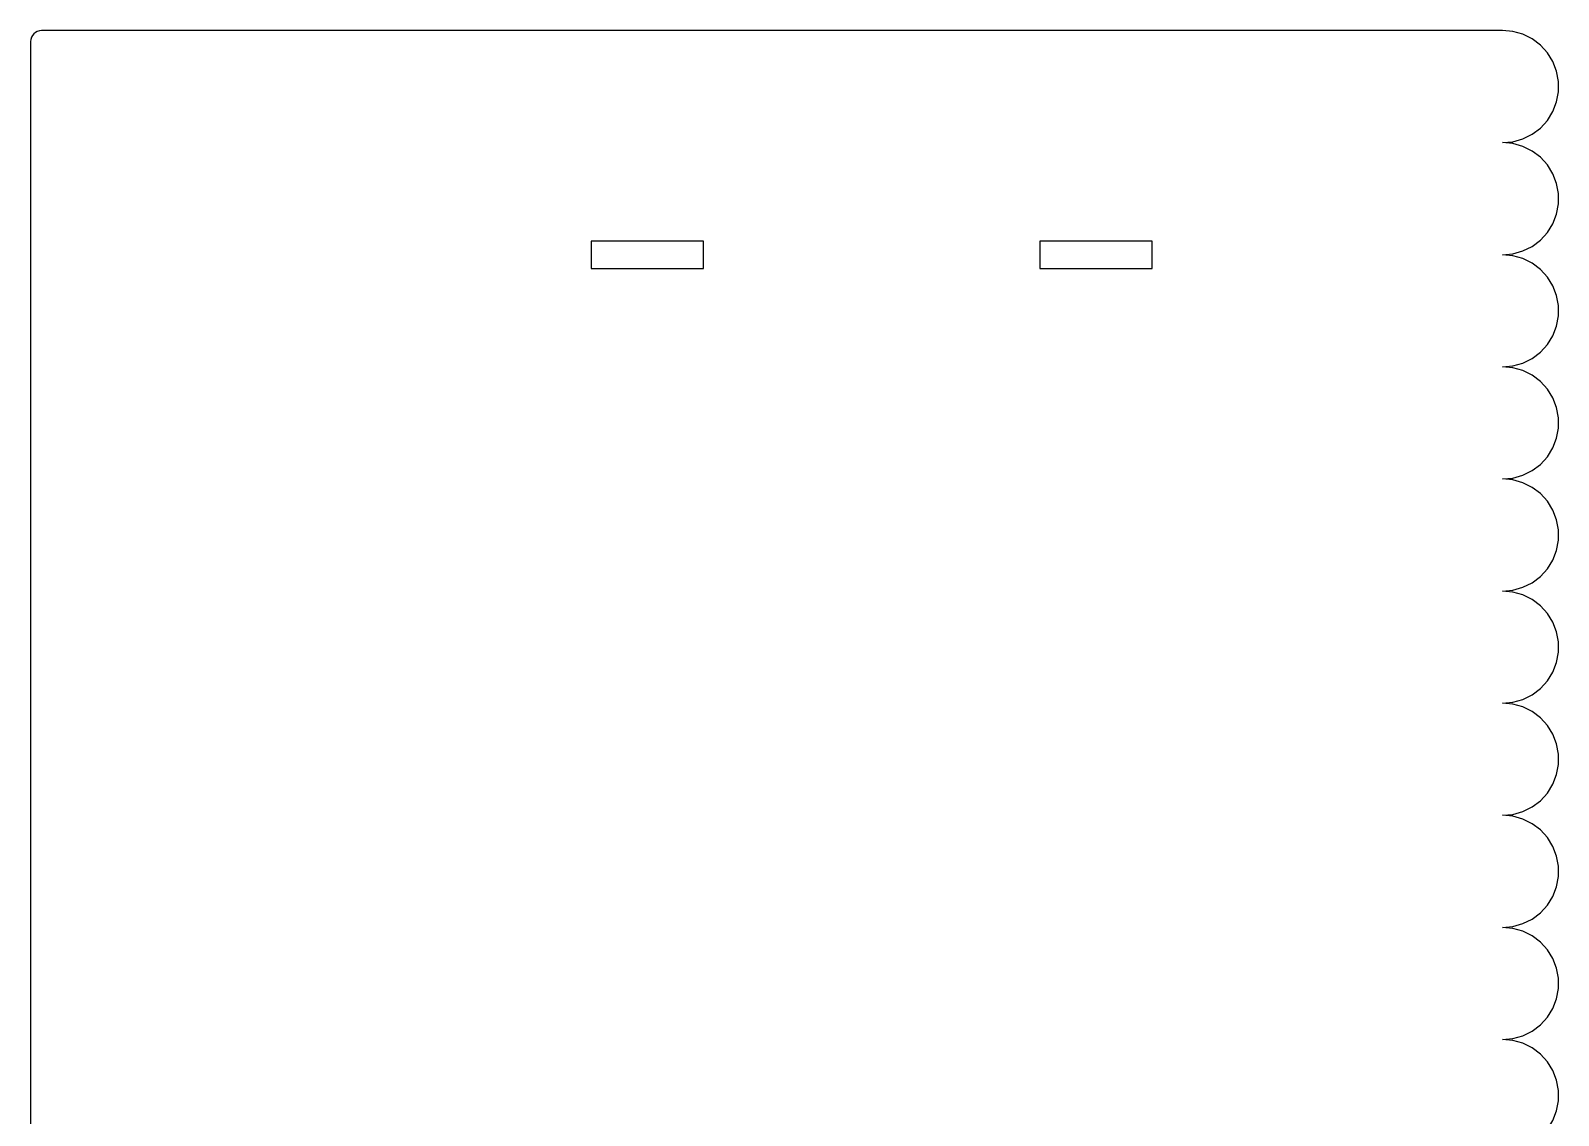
# Model space of a CAD drawing. Header units: millimetres. Extents: x -3928 to -434, y -548 to 1409.
# Drawn here: x -3642.4 to -3363.1, y 634 to 832.4 of the extents above; entities that cross this region are included whole.
import ezdxf

# ---------------------------------------------------------------- set-up
doc = ezdxf.new("R2010")
doc.units = ezdxf.units.MM
doc.header["$MEASUREMENT"] = 0
doc.layers.add('layer 1', color=7, linetype='Continuous')

msp = doc.modelspace()

# ---------------------------------------------------------------- linework, layer by layer
at = {"layer": 'layer 1', "color": 1, "lineweight": 25}
for points, knots in [([(-3640.3644, 832.3922), (-3640.3644, 832.3922), (-3640.7546, 832.3538), (-3640.7546, 832.3538), (-3640.7546, 832.3538), (-3640.7546, 832.3538), (-3641.1299, 832.2398), (-3641.1299, 832.2398), (-3641.1299, 832.2398), (-3641.1299, 832.2398), (-3641.4757, 832.055), (-3641.4757, 832.055), (-3641.4757, 832.055), (-3641.4757, 832.055), (-3641.7787, 831.8062), (-3641.7787, 831.8062), (-3641.7787, 831.8062), (-3641.7787, 831.8062), (-3642.0274, 831.5032), (-3642.0274, 831.5032), (-3642.0274, 831.5032), (-3642.0274, 831.5032), (-3642.2123, 831.1575), (-3642.2123, 831.1575), (-3642.2123, 831.1575), (-3642.2123, 831.1575), (-3642.3258, 830.7821), (-3642.3258, 830.7821), (-3642.3258, 830.7821), (-3642.3258, 830.7821), (-3642.3643, 830.392), (-3642.3643, 830.392)], [0, 0, 0, 0, 0.11111111, 0.11111111, 0.11111111, 0.11111111, 0.22222222, 0.22222222, 0.22222222, 0.22222222, 0.33333333, 0.33333333, 0.33333333, 0.33333333, 0.44444444, 0.44444444, 0.44444444, 0.44444444, 0.55555556, 0.55555556, 0.55555556, 0.55555556, 0.66666667, 0.66666667, 0.66666667, 0.66666667, 0.77777778, 0.77777778, 0.77777778, 0.77777778, 1, 1, 1, 1]), ([(-3373.2746, 811.8919), (-3373.2746, 811.8919), (-3371.3911, 812.0666), (-3371.3911, 812.0666), (-3371.3911, 812.0666), (-3371.3911, 812.0666), (-3369.5718, 812.5841), (-3369.5718, 812.5841), (-3369.5718, 812.5841), (-3369.5718, 812.5841), (-3367.8785, 813.4272), (-3367.8785, 813.4272), (-3367.8785, 813.4272), (-3367.8785, 813.4272), (-3366.369, 814.5674), (-3366.369, 814.5674), (-3366.369, 814.5674), (-3366.369, 814.5674), (-3365.0947, 815.9651), (-3365.0947, 815.9651), (-3365.0947, 815.9651), (-3365.0947, 815.9651), (-3364.0992, 817.5734), (-3364.0992, 817.5734), (-3364.0992, 817.5734), (-3364.0992, 817.5734), (-3363.4159, 819.337), (-3363.4159, 819.337), (-3363.4159, 819.337), (-3363.4159, 819.337), (-3363.0684, 821.1965), (-3363.0684, 821.1965), (-3363.0684, 821.1965), (-3363.0684, 821.1965), (-3363.0684, 823.0877), (-3363.0684, 823.0877), (-3363.0684, 823.0877), (-3363.0684, 823.0877), (-3363.4159, 824.9472), (-3363.4159, 824.9472), (-3363.4159, 824.9472), (-3363.4159, 824.9472), (-3364.0992, 826.7107), (-3364.0992, 826.7107), (-3364.0992, 826.7107), (-3364.0992, 826.7107), (-3365.0947, 828.319), (-3365.0947, 828.319), (-3365.0947, 828.319), (-3365.0947, 828.319), (-3366.369, 829.7167), (-3366.369, 829.7167), (-3366.369, 829.7167), (-3366.369, 829.7167), (-3367.8785, 830.8569), (-3367.8785, 830.8569), (-3367.8785, 830.8569), (-3367.8785, 830.8569), (-3369.5718, 831.7001), (-3369.5718, 831.7001), (-3369.5718, 831.7001), (-3369.5718, 831.7001), (-3371.3911, 832.2176), (-3371.3911, 832.2176), (-3371.3911, 832.2176), (-3371.3911, 832.2176), (-3373.2746, 832.3922), (-3373.2746, 832.3922)], [0, 0, 0, 0, 0.05555556, 0.05555556, 0.05555556, 0.05555556, 0.11111111, 0.11111111, 0.11111111, 0.11111111, 0.16666667, 0.16666667, 0.16666667, 0.16666667, 0.22222222, 0.22222222, 0.22222222, 0.22222222, 0.27777778, 0.27777778, 0.27777778, 0.27777778, 0.33333333, 0.33333333, 0.33333333, 0.33333333, 0.38888889, 0.38888889, 0.38888889, 0.38888889, 0.44444444, 0.44444444, 0.44444444, 0.44444444, 0.5, 0.5, 0.5, 0.5, 0.55555556, 0.55555556, 0.55555556, 0.55555556, 0.61111111, 0.61111111, 0.61111111, 0.61111111, 0.66666667, 0.66666667, 0.66666667, 0.66666667, 0.72222222, 0.72222222, 0.72222222, 0.72222222, 0.77777778, 0.77777778, 0.77777778, 0.77777778, 0.83333333, 0.83333333, 0.83333333, 0.83333333, 0.88888889, 0.88888889, 0.88888889, 0.88888889, 1, 1, 1, 1]), ([(-3373.2746, 791.392), (-3373.2746, 791.392), (-3371.3911, 791.5666), (-3371.3911, 791.5666), (-3371.3911, 791.5666), (-3371.3911, 791.5666), (-3369.5718, 792.0842), (-3369.5718, 792.0842), (-3369.5718, 792.0842), (-3369.5718, 792.0842), (-3367.8785, 792.9273), (-3367.8785, 792.9273), (-3367.8785, 792.9273), (-3367.8785, 792.9273), (-3366.369, 794.0671), (-3366.369, 794.0671), (-3366.369, 794.0671), (-3366.369, 794.0671), (-3365.0947, 795.4652), (-3365.0947, 795.4652), (-3365.0947, 795.4652), (-3365.0947, 795.4652), (-3364.0992, 797.0732), (-3364.0992, 797.0732), (-3364.0992, 797.0732), (-3364.0992, 797.0732), (-3363.4159, 798.837), (-3363.4159, 798.837), (-3363.4159, 798.837), (-3363.4159, 798.837), (-3363.0684, 800.6962), (-3363.0684, 800.6962), (-3363.0684, 800.6962), (-3363.0684, 800.6962), (-3363.0684, 802.5878), (-3363.0684, 802.5878), (-3363.0684, 802.5878), (-3363.0684, 802.5878), (-3363.4159, 804.4473), (-3363.4159, 804.4473), (-3363.4159, 804.4473), (-3363.4159, 804.4473), (-3364.0992, 806.2108), (-3364.0992, 806.2108), (-3364.0992, 806.2108), (-3364.0992, 806.2108), (-3365.0947, 807.8191), (-3365.0947, 807.8191), (-3365.0947, 807.8191), (-3365.0947, 807.8191), (-3366.369, 809.2168), (-3366.369, 809.2168), (-3366.369, 809.2168), (-3366.369, 809.2168), (-3367.8785, 810.3567), (-3367.8785, 810.3567), (-3367.8785, 810.3567), (-3367.8785, 810.3567), (-3369.5718, 811.1998), (-3369.5718, 811.1998), (-3369.5718, 811.1998), (-3369.5718, 811.1998), (-3371.3911, 811.7177), (-3371.3911, 811.7177), (-3371.3911, 811.7177), (-3371.3911, 811.7177), (-3373.2746, 811.8919), (-3373.2746, 811.8919)], [0, 0, 0, 0, 0.05555556, 0.05555556, 0.05555556, 0.05555556, 0.11111111, 0.11111111, 0.11111111, 0.11111111, 0.16666667, 0.16666667, 0.16666667, 0.16666667, 0.22222222, 0.22222222, 0.22222222, 0.22222222, 0.27777778, 0.27777778, 0.27777778, 0.27777778, 0.33333333, 0.33333333, 0.33333333, 0.33333333, 0.38888889, 0.38888889, 0.38888889, 0.38888889, 0.44444444, 0.44444444, 0.44444444, 0.44444444, 0.5, 0.5, 0.5, 0.5, 0.55555556, 0.55555556, 0.55555556, 0.55555556, 0.61111111, 0.61111111, 0.61111111, 0.61111111, 0.66666667, 0.66666667, 0.66666667, 0.66666667, 0.72222222, 0.72222222, 0.72222222, 0.72222222, 0.77777778, 0.77777778, 0.77777778, 0.77777778, 0.83333333, 0.83333333, 0.83333333, 0.83333333, 0.88888889, 0.88888889, 0.88888889, 0.88888889, 1, 1, 1, 1]), ([(-3373.2746, 770.8921), (-3373.2746, 770.8921), (-3371.3911, 771.0667), (-3371.3911, 771.0667), (-3371.3911, 771.0667), (-3371.3911, 771.0667), (-3369.5718, 771.5843), (-3369.5718, 771.5843), (-3369.5718, 771.5843), (-3369.5718, 771.5843), (-3367.8785, 772.4274), (-3367.8785, 772.4274), (-3367.8785, 772.4274), (-3367.8785, 772.4274), (-3366.369, 773.5672), (-3366.369, 773.5672), (-3366.369, 773.5672), (-3366.369, 773.5672), (-3365.0947, 774.9649), (-3365.0947, 774.9649), (-3365.0947, 774.9649), (-3365.0947, 774.9649), (-3364.0992, 776.5732), (-3364.0992, 776.5732), (-3364.0992, 776.5732), (-3364.0992, 776.5732), (-3363.4159, 778.3371), (-3363.4159, 778.3371), (-3363.4159, 778.3371), (-3363.4159, 778.3371), (-3363.0684, 780.1963), (-3363.0684, 780.1963), (-3363.0684, 780.1963), (-3363.0684, 780.1963), (-3363.0684, 782.0879), (-3363.0684, 782.0879), (-3363.0684, 782.0879), (-3363.0684, 782.0879), (-3363.4159, 783.947), (-3363.4159, 783.947), (-3363.4159, 783.947), (-3363.4159, 783.947), (-3364.0992, 785.7109), (-3364.0992, 785.7109), (-3364.0992, 785.7109), (-3364.0992, 785.7109), (-3365.0947, 787.3192), (-3365.0947, 787.3192), (-3365.0947, 787.3192), (-3365.0947, 787.3192), (-3366.369, 788.7169), (-3366.369, 788.7169), (-3366.369, 788.7169), (-3366.369, 788.7169), (-3367.8785, 789.8567), (-3367.8785, 789.8567), (-3367.8785, 789.8567), (-3367.8785, 789.8567), (-3369.5718, 790.6999), (-3369.5718, 790.6999), (-3369.5718, 790.6999), (-3369.5718, 790.6999), (-3371.3911, 791.2174), (-3371.3911, 791.2174), (-3371.3911, 791.2174), (-3371.3911, 791.2174), (-3373.2746, 791.392), (-3373.2746, 791.392)], [0, 0, 0, 0, 0.05555556, 0.05555556, 0.05555556, 0.05555556, 0.11111111, 0.11111111, 0.11111111, 0.11111111, 0.16666667, 0.16666667, 0.16666667, 0.16666667, 0.22222222, 0.22222222, 0.22222222, 0.22222222, 0.27777778, 0.27777778, 0.27777778, 0.27777778, 0.33333333, 0.33333333, 0.33333333, 0.33333333, 0.38888889, 0.38888889, 0.38888889, 0.38888889, 0.44444444, 0.44444444, 0.44444444, 0.44444444, 0.5, 0.5, 0.5, 0.5, 0.55555556, 0.55555556, 0.55555556, 0.55555556, 0.61111111, 0.61111111, 0.61111111, 0.61111111, 0.66666667, 0.66666667, 0.66666667, 0.66666667, 0.72222222, 0.72222222, 0.72222222, 0.72222222, 0.77777778, 0.77777778, 0.77777778, 0.77777778, 0.83333333, 0.83333333, 0.83333333, 0.83333333, 0.88888889, 0.88888889, 0.88888889, 0.88888889, 1, 1, 1, 1]), ([(-3373.2746, 750.3922), (-3373.2746, 750.3922), (-3371.3911, 750.5665), (-3371.3911, 750.5665), (-3371.3911, 750.5665), (-3371.3911, 750.5665), (-3369.5718, 751.0843), (-3369.5718, 751.0843), (-3369.5718, 751.0843), (-3369.5718, 751.0843), (-3367.8785, 751.9275), (-3367.8785, 751.9275), (-3367.8785, 751.9275), (-3367.8785, 751.9275), (-3366.369, 753.0673), (-3366.369, 753.0673), (-3366.369, 753.0673), (-3366.369, 753.0673), (-3365.0947, 754.465), (-3365.0947, 754.465), (-3365.0947, 754.465), (-3365.0947, 754.465), (-3364.0992, 756.0733), (-3364.0992, 756.0733), (-3364.0992, 756.0733), (-3364.0992, 756.0733), (-3363.4159, 757.8369), (-3363.4159, 757.8369), (-3363.4159, 757.8369), (-3363.4159, 757.8369), (-3363.0684, 759.6964), (-3363.0684, 759.6964), (-3363.0684, 759.6964), (-3363.0684, 759.6964), (-3363.0684, 761.5879), (-3363.0684, 761.5879), (-3363.0684, 761.5879), (-3363.0684, 761.5879), (-3363.4159, 763.4471), (-3363.4159, 763.4471), (-3363.4159, 763.4471), (-3363.4159, 763.4471), (-3364.0992, 765.211), (-3364.0992, 765.211), (-3364.0992, 765.211), (-3364.0992, 765.211), (-3365.0947, 766.8189), (-3365.0947, 766.8189), (-3365.0947, 766.8189), (-3365.0947, 766.8189), (-3366.369, 768.217), (-3366.369, 768.217), (-3366.369, 768.217), (-3366.369, 768.217), (-3367.8785, 769.3568), (-3367.8785, 769.3568), (-3367.8785, 769.3568), (-3367.8785, 769.3568), (-3369.5718, 770.2), (-3369.5718, 770.2), (-3369.5718, 770.2), (-3369.5718, 770.2), (-3371.3911, 770.7175), (-3371.3911, 770.7175), (-3371.3911, 770.7175), (-3371.3911, 770.7175), (-3373.2746, 770.8921), (-3373.2746, 770.8921)], [0, 0, 0, 0, 0.05555556, 0.05555556, 0.05555556, 0.05555556, 0.11111111, 0.11111111, 0.11111111, 0.11111111, 0.16666667, 0.16666667, 0.16666667, 0.16666667, 0.22222222, 0.22222222, 0.22222222, 0.22222222, 0.27777778, 0.27777778, 0.27777778, 0.27777778, 0.33333333, 0.33333333, 0.33333333, 0.33333333, 0.38888889, 0.38888889, 0.38888889, 0.38888889, 0.44444444, 0.44444444, 0.44444444, 0.44444444, 0.5, 0.5, 0.5, 0.5, 0.55555556, 0.55555556, 0.55555556, 0.55555556, 0.61111111, 0.61111111, 0.61111111, 0.61111111, 0.66666667, 0.66666667, 0.66666667, 0.66666667, 0.72222222, 0.72222222, 0.72222222, 0.72222222, 0.77777778, 0.77777778, 0.77777778, 0.77777778, 0.83333333, 0.83333333, 0.83333333, 0.83333333, 0.88888889, 0.88888889, 0.88888889, 0.88888889, 1, 1, 1, 1]), ([(-3373.2746, 729.8919), (-3373.2746, 729.8919), (-3371.3911, 730.0665), (-3371.3911, 730.0665), (-3371.3911, 730.0665), (-3371.3911, 730.0665), (-3369.5718, 730.5841), (-3369.5718, 730.5841), (-3369.5718, 730.5841), (-3369.5718, 730.5841), (-3367.8785, 731.4272), (-3367.8785, 731.4272), (-3367.8785, 731.4272), (-3367.8785, 731.4272), (-3366.369, 732.5674), (-3366.369, 732.5674), (-3366.369, 732.5674), (-3366.369, 732.5674), (-3365.0947, 733.9651), (-3365.0947, 733.9651), (-3365.0947, 733.9651), (-3365.0947, 733.9651), (-3364.0992, 735.5734), (-3364.0992, 735.5734), (-3364.0992, 735.5734), (-3364.0992, 735.5734), (-3363.4159, 737.3369), (-3363.4159, 737.3369), (-3363.4159, 737.3369), (-3363.4159, 737.3369), (-3363.0684, 739.1964), (-3363.0684, 739.1964), (-3363.0684, 739.1964), (-3363.0684, 739.1964), (-3363.0684, 741.0877), (-3363.0684, 741.0877), (-3363.0684, 741.0877), (-3363.0684, 741.0877), (-3363.4159, 742.9472), (-3363.4159, 742.9472), (-3363.4159, 742.9472), (-3363.4159, 742.9472), (-3364.0992, 744.7111), (-3364.0992, 744.7111), (-3364.0992, 744.7111), (-3364.0992, 744.7111), (-3365.0947, 746.319), (-3365.0947, 746.319), (-3365.0947, 746.319), (-3365.0947, 746.319), (-3366.369, 747.7171), (-3366.369, 747.7171), (-3366.369, 747.7171), (-3366.369, 747.7171), (-3367.8785, 748.8569), (-3367.8785, 748.8569), (-3367.8785, 748.8569), (-3367.8785, 748.8569), (-3369.5718, 749.7), (-3369.5718, 749.7), (-3369.5718, 749.7), (-3369.5718, 749.7), (-3371.3911, 750.2176), (-3371.3911, 750.2176), (-3371.3911, 750.2176), (-3371.3911, 750.2176), (-3373.2746, 750.3922), (-3373.2746, 750.3922)], [0, 0, 0, 0, 0.05555556, 0.05555556, 0.05555556, 0.05555556, 0.11111111, 0.11111111, 0.11111111, 0.11111111, 0.16666667, 0.16666667, 0.16666667, 0.16666667, 0.22222222, 0.22222222, 0.22222222, 0.22222222, 0.27777778, 0.27777778, 0.27777778, 0.27777778, 0.33333333, 0.33333333, 0.33333333, 0.33333333, 0.38888889, 0.38888889, 0.38888889, 0.38888889, 0.44444444, 0.44444444, 0.44444444, 0.44444444, 0.5, 0.5, 0.5, 0.5, 0.55555556, 0.55555556, 0.55555556, 0.55555556, 0.61111111, 0.61111111, 0.61111111, 0.61111111, 0.66666667, 0.66666667, 0.66666667, 0.66666667, 0.72222222, 0.72222222, 0.72222222, 0.72222222, 0.77777778, 0.77777778, 0.77777778, 0.77777778, 0.83333333, 0.83333333, 0.83333333, 0.83333333, 0.88888889, 0.88888889, 0.88888889, 0.88888889, 1, 1, 1, 1]), ([(-3373.2746, 709.392), (-3373.2746, 709.392), (-3371.3911, 709.5666), (-3371.3911, 709.5666), (-3371.3911, 709.5666), (-3371.3911, 709.5666), (-3369.5718, 710.0842), (-3369.5718, 710.0842), (-3369.5718, 710.0842), (-3369.5718, 710.0842), (-3367.8785, 710.9273), (-3367.8785, 710.9273), (-3367.8785, 710.9273), (-3367.8785, 710.9273), (-3366.369, 712.0671), (-3366.369, 712.0671), (-3366.369, 712.0671), (-3366.369, 712.0671), (-3365.0947, 713.4652), (-3365.0947, 713.4652), (-3365.0947, 713.4652), (-3365.0947, 713.4652), (-3364.0992, 715.0731), (-3364.0992, 715.0731), (-3364.0992, 715.0731), (-3364.0992, 715.0731), (-3363.4159, 716.837), (-3363.4159, 716.837), (-3363.4159, 716.837), (-3363.4159, 716.837), (-3363.0684, 718.6962), (-3363.0684, 718.6962), (-3363.0684, 718.6962), (-3363.0684, 718.6962), (-3363.0684, 720.5878), (-3363.0684, 720.5878), (-3363.0684, 720.5878), (-3363.0684, 720.5878), (-3363.4159, 722.4473), (-3363.4159, 722.4473), (-3363.4159, 722.4473), (-3363.4159, 722.4473), (-3364.0992, 724.2108), (-3364.0992, 724.2108), (-3364.0992, 724.2108), (-3364.0992, 724.2108), (-3365.0947, 725.8191), (-3365.0947, 725.8191), (-3365.0947, 725.8191), (-3365.0947, 725.8191), (-3366.369, 727.2168), (-3366.369, 727.2168), (-3366.369, 727.2168), (-3366.369, 727.2168), (-3367.8785, 728.3566), (-3367.8785, 728.3566), (-3367.8785, 728.3566), (-3367.8785, 728.3566), (-3369.5718, 729.1998), (-3369.5718, 729.1998), (-3369.5718, 729.1998), (-3369.5718, 729.1998), (-3371.3911, 729.7176), (-3371.3911, 729.7176), (-3371.3911, 729.7176), (-3371.3911, 729.7176), (-3373.2746, 729.8919), (-3373.2746, 729.8919)], [0, 0, 0, 0, 0.05555556, 0.05555556, 0.05555556, 0.05555556, 0.11111111, 0.11111111, 0.11111111, 0.11111111, 0.16666667, 0.16666667, 0.16666667, 0.16666667, 0.22222222, 0.22222222, 0.22222222, 0.22222222, 0.27777778, 0.27777778, 0.27777778, 0.27777778, 0.33333333, 0.33333333, 0.33333333, 0.33333333, 0.38888889, 0.38888889, 0.38888889, 0.38888889, 0.44444444, 0.44444444, 0.44444444, 0.44444444, 0.5, 0.5, 0.5, 0.5, 0.55555556, 0.55555556, 0.55555556, 0.55555556, 0.61111111, 0.61111111, 0.61111111, 0.61111111, 0.66666667, 0.66666667, 0.66666667, 0.66666667, 0.72222222, 0.72222222, 0.72222222, 0.72222222, 0.77777778, 0.77777778, 0.77777778, 0.77777778, 0.83333333, 0.83333333, 0.83333333, 0.83333333, 0.88888889, 0.88888889, 0.88888889, 0.88888889, 1, 1, 1, 1]), ([(-3373.2746, 688.8921), (-3373.2746, 688.8921), (-3371.3911, 689.0667), (-3371.3911, 689.0667), (-3371.3911, 689.0667), (-3371.3911, 689.0667), (-3369.5718, 689.5842), (-3369.5718, 689.5842), (-3369.5718, 689.5842), (-3369.5718, 689.5842), (-3367.8785, 690.4274), (-3367.8785, 690.4274), (-3367.8785, 690.4274), (-3367.8785, 690.4274), (-3366.369, 691.5672), (-3366.369, 691.5672), (-3366.369, 691.5672), (-3366.369, 691.5672), (-3365.0947, 692.9649), (-3365.0947, 692.9649), (-3365.0947, 692.9649), (-3365.0947, 692.9649), (-3364.0992, 694.5732), (-3364.0992, 694.5732), (-3364.0992, 694.5732), (-3364.0992, 694.5732), (-3363.4159, 696.3371), (-3363.4159, 696.3371), (-3363.4159, 696.3371), (-3363.4159, 696.3371), (-3363.0684, 698.1962), (-3363.0684, 698.1962), (-3363.0684, 698.1962), (-3363.0684, 698.1962), (-3363.0684, 700.0878), (-3363.0684, 700.0878), (-3363.0684, 700.0878), (-3363.0684, 700.0878), (-3363.4159, 701.947), (-3363.4159, 701.947), (-3363.4159, 701.947), (-3363.4159, 701.947), (-3364.0992, 703.7109), (-3364.0992, 703.7109), (-3364.0992, 703.7109), (-3364.0992, 703.7109), (-3365.0947, 705.3192), (-3365.0947, 705.3192), (-3365.0947, 705.3192), (-3365.0947, 705.3192), (-3366.369, 706.7169), (-3366.369, 706.7169), (-3366.369, 706.7169), (-3366.369, 706.7169), (-3367.8785, 707.8567), (-3367.8785, 707.8567), (-3367.8785, 707.8567), (-3367.8785, 707.8567), (-3369.5718, 708.6999), (-3369.5718, 708.6999), (-3369.5718, 708.6999), (-3369.5718, 708.6999), (-3371.3911, 709.2174), (-3371.3911, 709.2174), (-3371.3911, 709.2174), (-3371.3911, 709.2174), (-3373.2746, 709.392), (-3373.2746, 709.392)], [0, 0, 0, 0, 0.05555556, 0.05555556, 0.05555556, 0.05555556, 0.11111111, 0.11111111, 0.11111111, 0.11111111, 0.16666667, 0.16666667, 0.16666667, 0.16666667, 0.22222222, 0.22222222, 0.22222222, 0.22222222, 0.27777778, 0.27777778, 0.27777778, 0.27777778, 0.33333333, 0.33333333, 0.33333333, 0.33333333, 0.38888889, 0.38888889, 0.38888889, 0.38888889, 0.44444444, 0.44444444, 0.44444444, 0.44444444, 0.5, 0.5, 0.5, 0.5, 0.55555556, 0.55555556, 0.55555556, 0.55555556, 0.61111111, 0.61111111, 0.61111111, 0.61111111, 0.66666667, 0.66666667, 0.66666667, 0.66666667, 0.72222222, 0.72222222, 0.72222222, 0.72222222, 0.77777778, 0.77777778, 0.77777778, 0.77777778, 0.83333333, 0.83333333, 0.83333333, 0.83333333, 0.88888889, 0.88888889, 0.88888889, 0.88888889, 1, 1, 1, 1]), ([(-3373.2746, 668.3922), (-3373.2746, 668.3922), (-3371.3911, 668.5664), (-3371.3911, 668.5664), (-3371.3911, 668.5664), (-3371.3911, 668.5664), (-3369.5718, 669.0843), (-3369.5718, 669.0843), (-3369.5718, 669.0843), (-3369.5718, 669.0843), (-3367.8785, 669.9275), (-3367.8785, 669.9275), (-3367.8785, 669.9275), (-3367.8785, 669.9275), (-3366.369, 671.0673), (-3366.369, 671.0673), (-3366.369, 671.0673), (-3366.369, 671.0673), (-3365.0947, 672.465), (-3365.0947, 672.465), (-3365.0947, 672.465), (-3365.0947, 672.465), (-3364.0992, 674.0733), (-3364.0992, 674.0733), (-3364.0992, 674.0733), (-3364.0992, 674.0733), (-3363.4159, 675.8372), (-3363.4159, 675.8372), (-3363.4159, 675.8372), (-3363.4159, 675.8372), (-3363.0684, 677.6963), (-3363.0684, 677.6963), (-3363.0684, 677.6963), (-3363.0684, 677.6963), (-3363.0684, 679.5879), (-3363.0684, 679.5879), (-3363.0684, 679.5879), (-3363.0684, 679.5879), (-3363.4159, 681.4471), (-3363.4159, 681.4471), (-3363.4159, 681.4471), (-3363.4159, 681.4471), (-3364.0992, 683.211), (-3364.0992, 683.211), (-3364.0992, 683.211), (-3364.0992, 683.211), (-3365.0947, 684.8189), (-3365.0947, 684.8189), (-3365.0947, 684.8189), (-3365.0947, 684.8189), (-3366.369, 686.217), (-3366.369, 686.217), (-3366.369, 686.217), (-3366.369, 686.217), (-3367.8785, 687.3568), (-3367.8785, 687.3568), (-3367.8785, 687.3568), (-3367.8785, 687.3568), (-3369.5718, 688.1999), (-3369.5718, 688.1999), (-3369.5718, 688.1999), (-3369.5718, 688.1999), (-3371.3911, 688.7175), (-3371.3911, 688.7175), (-3371.3911, 688.7175), (-3371.3911, 688.7175), (-3373.2746, 688.8921), (-3373.2746, 688.8921)], [0, 0, 0, 0, 0.05555556, 0.05555556, 0.05555556, 0.05555556, 0.11111111, 0.11111111, 0.11111111, 0.11111111, 0.16666667, 0.16666667, 0.16666667, 0.16666667, 0.22222222, 0.22222222, 0.22222222, 0.22222222, 0.27777778, 0.27777778, 0.27777778, 0.27777778, 0.33333333, 0.33333333, 0.33333333, 0.33333333, 0.38888889, 0.38888889, 0.38888889, 0.38888889, 0.44444444, 0.44444444, 0.44444444, 0.44444444, 0.5, 0.5, 0.5, 0.5, 0.55555556, 0.55555556, 0.55555556, 0.55555556, 0.61111111, 0.61111111, 0.61111111, 0.61111111, 0.66666667, 0.66666667, 0.66666667, 0.66666667, 0.72222222, 0.72222222, 0.72222222, 0.72222222, 0.77777778, 0.77777778, 0.77777778, 0.77777778, 0.83333333, 0.83333333, 0.83333333, 0.83333333, 0.88888889, 0.88888889, 0.88888889, 0.88888889, 1, 1, 1, 1]), ([(-3373.2746, 647.8919), (-3373.2746, 647.8919), (-3371.3911, 648.0665), (-3371.3911, 648.0665), (-3371.3911, 648.0665), (-3371.3911, 648.0665), (-3369.5718, 648.5844), (-3369.5718, 648.5844), (-3369.5718, 648.5844), (-3369.5718, 648.5844), (-3367.8785, 649.4272), (-3367.8785, 649.4272), (-3367.8785, 649.4272), (-3367.8785, 649.4272), (-3366.369, 650.5674), (-3366.369, 650.5674), (-3366.369, 650.5674), (-3366.369, 650.5674), (-3365.0947, 651.9651), (-3365.0947, 651.9651), (-3365.0947, 651.9651), (-3365.0947, 651.9651), (-3364.0992, 653.5734), (-3364.0992, 653.5734), (-3364.0992, 653.5734), (-3364.0992, 653.5734), (-3363.4159, 655.3369), (-3363.4159, 655.3369), (-3363.4159, 655.3369), (-3363.4159, 655.3369), (-3363.0684, 657.1964), (-3363.0684, 657.1964), (-3363.0684, 657.1964), (-3363.0684, 657.1964), (-3363.0684, 659.088), (-3363.0684, 659.088), (-3363.0684, 659.088), (-3363.0684, 659.088), (-3363.4159, 660.9471), (-3363.4159, 660.9471), (-3363.4159, 660.9471), (-3363.4159, 660.9471), (-3364.0992, 662.711), (-3364.0992, 662.711), (-3364.0992, 662.711), (-3364.0992, 662.711), (-3365.0947, 664.319), (-3365.0947, 664.319), (-3365.0947, 664.319), (-3365.0947, 664.319), (-3366.369, 665.7171), (-3366.369, 665.7171), (-3366.369, 665.7171), (-3366.369, 665.7171), (-3367.8785, 666.8569), (-3367.8785, 666.8569), (-3367.8785, 666.8569), (-3367.8785, 666.8569), (-3369.5718, 667.7), (-3369.5718, 667.7), (-3369.5718, 667.7), (-3369.5718, 667.7), (-3371.3911, 668.2175), (-3371.3911, 668.2175), (-3371.3911, 668.2175), (-3371.3911, 668.2175), (-3373.2746, 668.3922), (-3373.2746, 668.3922)], [0, 0, 0, 0, 0.05555556, 0.05555556, 0.05555556, 0.05555556, 0.11111111, 0.11111111, 0.11111111, 0.11111111, 0.16666667, 0.16666667, 0.16666667, 0.16666667, 0.22222222, 0.22222222, 0.22222222, 0.22222222, 0.27777778, 0.27777778, 0.27777778, 0.27777778, 0.33333333, 0.33333333, 0.33333333, 0.33333333, 0.38888889, 0.38888889, 0.38888889, 0.38888889, 0.44444444, 0.44444444, 0.44444444, 0.44444444, 0.5, 0.5, 0.5, 0.5, 0.55555556, 0.55555556, 0.55555556, 0.55555556, 0.61111111, 0.61111111, 0.61111111, 0.61111111, 0.66666667, 0.66666667, 0.66666667, 0.66666667, 0.72222222, 0.72222222, 0.72222222, 0.72222222, 0.77777778, 0.77777778, 0.77777778, 0.77777778, 0.83333333, 0.83333333, 0.83333333, 0.83333333, 0.88888889, 0.88888889, 0.88888889, 0.88888889, 1, 1, 1, 1]), ([(-3373.2746, 627.392), (-3373.2746, 627.392), (-3371.3911, 627.5666), (-3371.3911, 627.5666), (-3371.3911, 627.5666), (-3371.3911, 627.5666), (-3369.5718, 628.0841), (-3369.5718, 628.0841), (-3369.5718, 628.0841), (-3369.5718, 628.0841), (-3367.8785, 628.9273), (-3367.8785, 628.9273), (-3367.8785, 628.9273), (-3367.8785, 628.9273), (-3366.369, 630.0671), (-3366.369, 630.0671), (-3366.369, 630.0671), (-3366.369, 630.0671), (-3365.0947, 631.4652), (-3365.0947, 631.4652), (-3365.0947, 631.4652), (-3365.0947, 631.4652), (-3364.0992, 633.0731), (-3364.0992, 633.0731), (-3364.0992, 633.0731), (-3364.0992, 633.0731), (-3363.4159, 634.837), (-3363.4159, 634.837), (-3363.4159, 634.837), (-3363.4159, 634.837), (-3363.0684, 636.6961), (-3363.0684, 636.6961), (-3363.0684, 636.6961), (-3363.0684, 636.6961), (-3363.0684, 638.5877), (-3363.0684, 638.5877), (-3363.0684, 638.5877), (-3363.0684, 638.5877), (-3363.4159, 640.4472), (-3363.4159, 640.4472), (-3363.4159, 640.4472), (-3363.4159, 640.4472), (-3364.0992, 642.2108), (-3364.0992, 642.2108), (-3364.0992, 642.2108), (-3364.0992, 642.2108), (-3365.0947, 643.8191), (-3365.0947, 643.8191), (-3365.0947, 643.8191), (-3365.0947, 643.8191), (-3366.369, 645.2168), (-3366.369, 645.2168), (-3366.369, 645.2168), (-3366.369, 645.2168), (-3367.8785, 646.357), (-3367.8785, 646.357), (-3367.8785, 646.357), (-3367.8785, 646.357), (-3369.5718, 647.1998), (-3369.5718, 647.1998), (-3369.5718, 647.1998), (-3369.5718, 647.1998), (-3371.3911, 647.7176), (-3371.3911, 647.7176), (-3371.3911, 647.7176), (-3371.3911, 647.7176), (-3373.2746, 647.8919), (-3373.2746, 647.8919)], [0, 0, 0, 0, 0.05555556, 0.05555556, 0.05555556, 0.05555556, 0.11111111, 0.11111111, 0.11111111, 0.11111111, 0.16666667, 0.16666667, 0.16666667, 0.16666667, 0.22222222, 0.22222222, 0.22222222, 0.22222222, 0.27777778, 0.27777778, 0.27777778, 0.27777778, 0.33333333, 0.33333333, 0.33333333, 0.33333333, 0.38888889, 0.38888889, 0.38888889, 0.38888889, 0.44444444, 0.44444444, 0.44444444, 0.44444444, 0.5, 0.5, 0.5, 0.5, 0.55555556, 0.55555556, 0.55555556, 0.55555556, 0.61111111, 0.61111111, 0.61111111, 0.61111111, 0.66666667, 0.66666667, 0.66666667, 0.66666667, 0.72222222, 0.72222222, 0.72222222, 0.72222222, 0.77777778, 0.77777778, 0.77777778, 0.77777778, 0.83333333, 0.83333333, 0.83333333, 0.83333333, 0.88888889, 0.88888889, 0.88888889, 0.88888889, 1, 1, 1, 1])]:
    msp.add_open_spline(points, degree=3, knots=knots, dxfattribs=at)
for points in [[(-3373.2746, 832.3922), (-3373.2746, 832.3922), (-3640.3644, 832.3922), (-3640.3644, 832.3922)], [(-3642.3643, 830.392), (-3642.3643, 830.392), (-3642.3643, 424.392), (-3642.3643, 424.392)], [(-3519.3644, 793.8922), (-3519.3644, 793.8922), (-3539.8644, 793.8922), (-3539.8644, 793.8922)], [(-3539.8644, 793.8922), (-3539.8644, 793.8922), (-3539.8644, 788.8922), (-3539.8644, 788.8922)], [(-3519.3644, 788.8922), (-3519.3644, 788.8922), (-3519.3644, 793.8922), (-3519.3644, 793.8922)], [(-3437.3644, 793.8922), (-3437.3644, 793.8922), (-3457.8643, 793.8922), (-3457.8643, 793.8922)], [(-3457.8643, 793.8922), (-3457.8643, 793.8922), (-3457.8643, 788.8922), (-3457.8643, 788.8922)], [(-3437.3644, 788.8922), (-3437.3644, 788.8922), (-3437.3644, 793.8922), (-3437.3644, 793.8922)], [(-3539.8644, 788.8922), (-3539.8644, 788.8922), (-3519.3644, 788.8922), (-3519.3644, 788.8922)], [(-3457.8643, 788.8922), (-3457.8643, 788.8922), (-3437.3644, 788.8922), (-3437.3644, 788.8922)]]:
    msp.add_open_spline(points, degree=3, dxfattribs=at)

doc.saveas('drawing.dxf')
